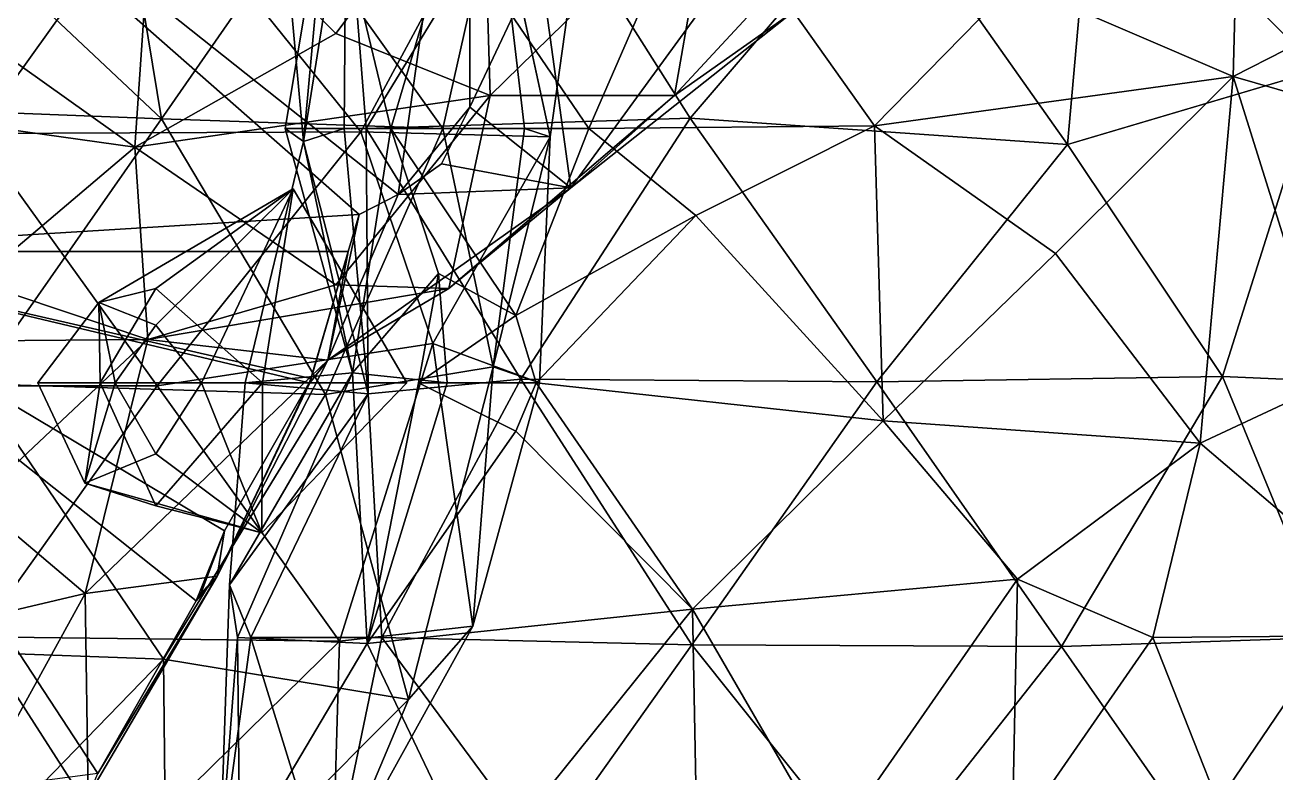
# Model space of a CAD drawing. Extents: x 290034 to 295698, y 4553723 to 4561693.
# Drawn here: x 290238.8 to 290326.4, y 4561178.1 to 4561230.5 of the extents above; entities that cross this region are included whole.
import ezdxf

# ---------------------------------------------------------------- set-up
doc = ezdxf.new("R2010")
doc.units = 0
doc.layers.add('Au_ppm_Pref_-_0_2', color=7, linetype='CONTINUOUS')

msp = doc.modelspace()

# ---------------------------------------------------------------- linework, layer by layer
at = {"layer": 'Au_ppm_Pref_-_0_2'}
for points in [[(290220, 4561254.327, 1649.611), (290264.969, 4561218.635, 1649.891), (290262.239, 4561217.221, 1650.144)], [(290220, 4561254.327, 1649.611), (290262.239, 4561217.221, 1650.144), (290220, 4561214.642, 1652.61)], [(290220, 4561254.327, 1649.611), (290270, 4561254.327, 1649.967), (290264.969, 4561218.635, 1649.891)], [(290264.969, 4561218.635, 1649.891), (290270, 4561254.327, 1649.967), (290270, 4561224.737, 1649.933)], [(290270, 4561254.327, 1649.967), (290274.876, 4561235.083, 1650.129), (290270, 4561224.737, 1649.933)], [(290271.771, 4561240.479, 1603.044), (290278.824, 4561245.51, 1597.678), (290275.624, 4561222.663, 1598.003)], [(290271.868, 4561240.013, 1592.536), (290275.624, 4561222.663, 1598.003), (290278.824, 4561245.51, 1597.678)], [(290248.413, 4561223.927, 1587.018), (290244.947, 4561244.921, 1589.012), (290235.413, 4561236.147, 1587.443)], [(290257.877, 4561237.587, 1588.251), (290244.947, 4561244.921, 1589.012), (290248.413, 4561223.927, 1587.018)], [(290225.307, 4561243.991, 1629.523), (290235.413, 4561229.849, 1629.572), (290247.95, 4561242.718, 1629.664)], [(290247.95, 4561242.718, 1629.664), (290260.611, 4561229.896, 1629.588), (290270.892, 4561243.555, 1629.295)], [(290260.611, 4561229.896, 1629.588), (290271.427, 4561225.559, 1633.569), (290270.892, 4561243.555, 1629.295)], [(290271.427, 4561225.559, 1633.569), (290286.978, 4561240.811, 1632.472), (290270.892, 4561243.555, 1629.295)], [(290329.499, 4561227.348, 1563.287), (290313.701, 4561243.102, 1562.67), (290327.108, 4561244.334, 1556.626)], [(290247.95, 4561242.718, 1629.664), (290235.413, 4561229.849, 1629.572), (290246.544, 4561221.943, 1632.644)], [(290247.95, 4561242.718, 1629.664), (290246.544, 4561221.943, 1632.644), (290260.611, 4561229.896, 1629.588)], [(290313.701, 4561243.102, 1562.67), (290311.844, 4561222.125, 1566.404), (290299.183, 4561240.043, 1566.031)], [(290311.844, 4561222.125, 1566.404), (290313.701, 4561243.102, 1562.67), (290329.499, 4561227.348, 1563.287)], [(290261.339, 4561241.073, 1561.731), (290274.098, 4561241.877, 1566.472), (290262.728, 4561223.257, 1566.984)], [(290274.098, 4561241.877, 1566.472), (290285.428, 4561223.983, 1566.8), (290262.728, 4561223.257, 1566.984)], [(290274.098, 4561241.877, 1566.472), (290299.183, 4561240.043, 1566.031), (290285.428, 4561223.983, 1566.8)], [(290235.37, 4561222.891, 1605.851), (290221.888, 4561241.059, 1605.177), (290248.131, 4561240.691, 1605.801)], [(290258.349, 4561222.332, 1556.621), (290260.096, 4561241.38, 1550.013), (290256.647, 4561241.075, 1556.103)], [(290261.339, 4561241.073, 1561.731), (290258.349, 4561222.332, 1556.621), (290256.647, 4561241.075, 1556.103)], [(290258.349, 4561222.332, 1556.621), (290257.073, 4561223.257, 1550.164), (290260.096, 4561241.38, 1550.013)], [(290257.073, 4561223.257, 1550.164), (290264.462, 4561223.257, 1544.574), (290260.096, 4561241.38, 1550.013)], [(290261.339, 4561241.073, 1561.731), (290261.192, 4561223.257, 1562.042), (290258.349, 4561222.332, 1556.621)], [(290264.462, 4561223.257, 1544.574), (290268.667, 4561237.475, 1543.179), (290260.096, 4561241.38, 1550.013)], [(290261.339, 4561241.073, 1561.731), (290262.728, 4561223.257, 1566.984), (290261.192, 4561223.257, 1562.042)], [(290235.37, 4561222.891, 1605.851), (290248.131, 4561240.691, 1605.801), (290262.372, 4561223.017, 1605.253)], [(290271.771, 4561240.479, 1603.044), (290262.372, 4561223.017, 1605.253), (290248.131, 4561240.691, 1605.801)], [(290275.624, 4561222.663, 1598.003), (290262.372, 4561223.017, 1605.253), (290271.771, 4561240.479, 1603.044)], [(290278.338, 4561223.257, 1540.702), (290285.986, 4561240.845, 1538.027), (290268.667, 4561237.475, 1543.179)], [(290284.325, 4561225.569, 1639.276), (290286.978, 4561240.811, 1632.472), (290271.427, 4561225.559, 1633.569)], [(290278.338, 4561223.257, 1540.702), (290298.334, 4561223.438, 1540.966), (290285.986, 4561240.845, 1538.027)], [(290284.325, 4561225.569, 1639.276), (290298.441, 4561240.797, 1639.261), (290286.978, 4561240.811, 1632.472)], [(290284.325, 4561225.569, 1639.276), (290292.631, 4561231.429, 1645.193), (290298.441, 4561240.797, 1639.261)], [(290285.428, 4561223.983, 1566.8), (290299.183, 4561240.043, 1566.031), (290311.844, 4561222.125, 1566.404)], [(290308.148, 4561233.474, 1537.1), (290285.986, 4561240.845, 1538.027), (290298.334, 4561223.438, 1540.966)], [(290323.434, 4561226.902, 1538.68), (290323.8, 4561240.197, 1531.05), (290308.148, 4561233.474, 1537.1)], [(290341.773, 4561236.261, 1537.564), (290323.8, 4561240.197, 1531.05), (290323.434, 4561226.902, 1538.68)], [(290257.877, 4561237.587, 1588.251), (290268.113, 4561223.257, 1588.203), (290271.868, 4561240.013, 1592.536)], [(290271.868, 4561240.013, 1592.536), (290268.113, 4561223.257, 1588.203), (290273.829, 4561223.257, 1591.739)], [(290271.868, 4561240.013, 1592.536), (290273.829, 4561223.257, 1591.739), (290275.624, 4561222.663, 1598.003)], [(290257.877, 4561237.587, 1588.251), (290248.413, 4561223.927, 1587.018), (290268.113, 4561223.257, 1588.203)], [(290264.462, 4561223.257, 1544.574), (290278.338, 4561223.257, 1540.702), (290268.667, 4561237.475, 1543.179)], [(290235.413, 4561236.147, 1587.443), (290222.545, 4561224.923, 1587.003), (290248.413, 4561223.927, 1587.018)], [(290323.434, 4561226.902, 1538.68), (290338.524, 4561222.552, 1543.321), (290341.773, 4561236.261, 1537.564)], [(290277.06, 4561219.098, 1645.683), (290270, 4561224.737, 1649.933), (290274.876, 4561235.083, 1650.129)], [(290277.06, 4561219.098, 1645.683), (290274.876, 4561235.083, 1650.129), (290285.81, 4561231.096, 1648.519)], [(290323.434, 4561226.902, 1538.68), (290308.148, 4561233.474, 1537.1), (290298.334, 4561223.438, 1540.966)], [(290285.81, 4561231.096, 1648.519), (290292.631, 4561231.429, 1645.193), (290277.06, 4561219.098, 1645.683)], [(290277.06, 4561219.098, 1645.683), (290292.631, 4561231.429, 1645.193), (290284.325, 4561225.569, 1639.276)], [(290224.539, 4561225.028, 1633.972), (290246.544, 4561221.943, 1632.644), (290235.413, 4561229.849, 1629.572)], [(290260.611, 4561229.896, 1629.588), (290246.544, 4561221.943, 1632.644), (290271.427, 4561225.559, 1633.569)], [(290298.334, 4561223.438, 1540.966), (290311.008, 4561214.499, 1541.305), (290323.434, 4561226.902, 1538.68)], [(290311.008, 4561214.499, 1541.305), (290321.138, 4561201.219, 1541.654), (290323.434, 4561226.902, 1538.68)], [(290322.696, 4561205.894, 1565.952), (290311.844, 4561222.125, 1566.404), (290329.499, 4561227.348, 1563.287)], [(290321.138, 4561201.219, 1541.654), (290330.177, 4561205.439, 1541.127), (290323.434, 4561226.902, 1538.68)], [(290322.696, 4561205.894, 1565.952), (290329.499, 4561227.348, 1563.287), (290337.651, 4561205.232, 1562.815)], [(290323.434, 4561226.902, 1538.68), (290330.177, 4561205.439, 1541.127), (290338.524, 4561222.552, 1543.321)], [(290246.544, 4561221.943, 1632.644), (290260.611, 4561212.298, 1635.601), (290271.427, 4561225.559, 1633.569)], [(290268.534, 4561212.053, 1639.254), (290271.427, 4561225.559, 1633.569), (290260.611, 4561212.298, 1635.601)], [(290268.534, 4561212.053, 1639.254), (290277.06, 4561219.098, 1645.683), (290284.325, 4561225.569, 1639.276)], [(290268.534, 4561212.053, 1639.254), (290284.325, 4561225.569, 1639.276), (290271.427, 4561225.559, 1633.569)], [(290235.428, 4561205.386, 1586.057), (290248.413, 4561223.927, 1587.018), (290222.545, 4561224.923, 1587.003)], [(290224.539, 4561225.028, 1633.972), (290235.413, 4561212.52, 1635.675), (290246.544, 4561221.943, 1632.644)], [(290268.006, 4561220.785, 1649.915), (290264.969, 4561218.635, 1649.891), (290270, 4561224.737, 1649.933)], [(290277.06, 4561219.098, 1645.683), (290268.006, 4561220.785, 1649.915), (290270, 4561224.737, 1649.933)], [(290235.428, 4561205.386, 1586.057), (290259.896, 4561204.64, 1587.596), (290248.413, 4561223.927, 1587.018)], [(290259.896, 4561204.64, 1587.596), (290268.113, 4561223.257, 1588.203), (290248.413, 4561223.927, 1587.018)], [(290273.572, 4561205.701, 1567.028), (290262.728, 4561223.257, 1566.984), (290285.428, 4561223.983, 1566.8)], [(290298.499, 4561205.513, 1567.18), (290273.572, 4561205.701, 1567.028), (290285.428, 4561223.983, 1566.8)], [(290285.81, 4561217.151, 1542.189), (290298.334, 4561223.438, 1540.966), (290278.338, 4561223.257, 1540.702)], [(290298.499, 4561205.513, 1567.18), (290285.428, 4561223.983, 1566.8), (290311.844, 4561222.125, 1566.404)], [(290285.81, 4561217.151, 1542.189), (290298.938, 4561202.79, 1541.681), (290298.334, 4561223.438, 1540.966)], [(290298.334, 4561223.438, 1540.966), (290298.938, 4561202.79, 1541.681), (290311.008, 4561214.499, 1541.305)], [(290235.37, 4561222.891, 1605.851), (290248.094, 4561205.225, 1606.398), (290221.962, 4561205.227, 1603.735)], [(290235.37, 4561222.891, 1605.851), (290262.372, 4561223.017, 1605.253), (290248.094, 4561205.225, 1606.398)], [(290267.403, 4561208.196, 1603.22), (290248.094, 4561205.225, 1606.398), (290262.372, 4561223.017, 1605.253)], [(290257.073, 4561223.257, 1550.164), (290258.349, 4561222.332, 1556.621), (290261.789, 4561206.141, 1550.382)], [(290261.789, 4561206.141, 1550.382), (290264.462, 4561223.257, 1544.574), (290257.073, 4561223.257, 1550.164)], [(290261.192, 4561223.257, 1562.042), (290262.885, 4561204.673, 1561.625), (290258.349, 4561222.332, 1556.621)], [(290271.632, 4561206.567, 1592.323), (290268.113, 4561223.257, 1588.203), (290259.896, 4561204.64, 1587.596)], [(290261.192, 4561223.257, 1562.042), (290262.728, 4561223.257, 1566.984), (290262.885, 4561204.673, 1561.625)], [(290261.789, 4561206.141, 1550.382), (290267.795, 4561213.098, 1544.224), (290264.462, 4561223.257, 1544.574)], [(290267.403, 4561208.196, 1603.22), (290262.372, 4561223.017, 1605.253), (290275.624, 4561222.663, 1598.003)], [(290273.572, 4561205.701, 1567.028), (290262.885, 4561204.673, 1561.625), (290262.728, 4561223.257, 1566.984)], [(290264.462, 4561223.257, 1544.574), (290267.795, 4561213.098, 1544.224), (290273.211, 4561210.155, 1542.652)], [(290264.462, 4561223.257, 1544.574), (290273.211, 4561210.155, 1542.652), (290278.338, 4561223.257, 1540.702)], [(290267.403, 4561208.196, 1603.22), (290275.624, 4561222.663, 1598.003), (290274.872, 4561205.439, 1597.678)], [(290271.632, 4561206.567, 1592.323), (290273.829, 4561223.257, 1591.739), (290268.113, 4561223.257, 1588.203)], [(290271.632, 4561206.567, 1592.323), (290275.624, 4561222.663, 1598.003), (290273.829, 4561223.257, 1591.739)], [(290271.632, 4561206.567, 1592.323), (290274.872, 4561205.439, 1597.678), (290275.624, 4561222.663, 1598.003)], [(290285.81, 4561217.151, 1542.189), (290278.338, 4561223.257, 1540.702), (290273.211, 4561210.155, 1542.652)], [(290247.439, 4561208.469, 1639.127), (290246.544, 4561221.943, 1632.644), (290235.413, 4561212.52, 1635.675)], [(290247.439, 4561208.469, 1639.127), (290260.611, 4561212.298, 1635.601), (290246.544, 4561221.943, 1632.644)], [(290262.885, 4561204.673, 1561.625), (290254.268, 4561205.439, 1556.103), (290258.349, 4561222.332, 1556.621)], [(290258.349, 4561222.332, 1556.621), (290254.268, 4561205.439, 1556.103), (290261.789, 4561206.141, 1550.382)], [(290298.499, 4561205.513, 1567.18), (290311.844, 4561222.125, 1566.404), (290322.696, 4561205.894, 1565.952)], [(290277.06, 4561219.098, 1645.683), (290264.969, 4561218.635, 1649.891), (290268.006, 4561220.785, 1649.915)], [(290244.026, 4561211.076, 1567.982), (290257.621, 4561219.028, 1567.982), (290248.012, 4561209.491, 1569.332)], [(290257.621, 4561219.028, 1567.982), (290244.026, 4561211.076, 1567.982), (290248.012, 4561212.062, 1565.774)], [(290251.193, 4561205.439, 1569.481), (290248.012, 4561209.491, 1569.332), (290257.621, 4561219.028, 1567.982)], [(290257.621, 4561219.028, 1567.982), (290248.012, 4561212.062, 1565.774), (290255.467, 4561205.439, 1564.467)], [(290251.193, 4561205.439, 1569.481), (290257.621, 4561219.028, 1567.982), (290265.579, 4561205.439, 1567.982)], [(290265.579, 4561205.439, 1567.982), (290257.621, 4561219.028, 1567.982), (290255.467, 4561205.439, 1564.467)], [(290264.969, 4561218.635, 1649.891), (290277.06, 4561219.098, 1645.683), (290260.055, 4561207.028, 1645.529)], [(290260.055, 4561207.028, 1645.529), (290277.06, 4561219.098, 1645.683), (290268.534, 4561212.053, 1639.254)], [(290262.239, 4561217.221, 1650.144), (290264.969, 4561218.635, 1649.891), (290260.055, 4561207.028, 1645.529)], [(290220, 4561214.642, 1652.61), (290262.239, 4561217.221, 1650.144), (290261.479, 4561214.642, 1650.38)], [(290261.479, 4561214.642, 1650.38), (290262.239, 4561217.221, 1650.144), (290260.055, 4561207.028, 1645.529)], [(290285.81, 4561217.151, 1542.189), (290273.211, 4561210.155, 1542.652), (290274.648, 4561205.439, 1543.547)], [(290298.938, 4561202.79, 1541.681), (290285.81, 4561217.151, 1542.189), (290274.648, 4561205.439, 1543.547)], [(290250.823, 4561190.178, 1652.694), (290243.941, 4561178.1, 1652.008), (290220, 4561214.642, 1652.61)], [(290220, 4561174.957, 1651.099), (290220, 4561214.642, 1652.61), (290243.941, 4561178.1, 1652.008)], [(290252.822, 4561195.097, 1652.236), (290250.823, 4561190.178, 1652.694), (290220, 4561214.642, 1652.61)], [(290261.479, 4561214.642, 1650.38), (290258.867, 4561205.759, 1651.153), (290220, 4561214.642, 1652.61)], [(290220, 4561214.642, 1652.61), (290258.735, 4561205.439, 1651.182), (290252.822, 4561195.097, 1652.236)], [(290220, 4561214.642, 1652.61), (290258.867, 4561205.759, 1651.153), (290258.735, 4561205.439, 1651.182)], [(290258.78, 4561205.439, 1651.132), (290258.867, 4561205.759, 1651.153), (290261.479, 4561214.642, 1650.38)], [(290258.78, 4561205.439, 1651.132), (290261.479, 4561214.642, 1650.38), (290260.055, 4561207.028, 1645.529)], [(290298.938, 4561202.79, 1541.681), (290321.138, 4561201.219, 1541.654), (290311.008, 4561214.499, 1541.305)], [(290261.789, 4561206.141, 1550.382), (290268.405, 4561205.439, 1544.224), (290267.795, 4561213.098, 1544.224)], [(290267.795, 4561213.098, 1544.224), (290266.396, 4561205.439, 1541.012), (290273.211, 4561210.155, 1542.652)], [(290267.795, 4561213.098, 1544.224), (290268.405, 4561205.439, 1544.224), (290266.396, 4561205.439, 1541.012)], [(290224.465, 4561208.284, 1640.902), (290247.439, 4561208.469, 1639.127), (290235.413, 4561212.52, 1635.675)], [(290244.026, 4561211.076, 1567.982), (290244.101, 4561205.439, 1566.138), (290248.012, 4561212.062, 1565.774)], [(290248.012, 4561212.062, 1565.774), (290244.101, 4561205.439, 1566.138), (290255.467, 4561205.439, 1564.467)], [(290247.439, 4561208.469, 1639.127), (290268.534, 4561212.053, 1639.254), (290260.611, 4561212.298, 1635.601)], [(290247.439, 4561208.469, 1639.127), (290260.055, 4561207.028, 1645.529), (290268.534, 4561212.053, 1639.254)], [(290239.739, 4561205.439, 1567.982), (290244.026, 4561211.076, 1567.982), (290245.154, 4561205.439, 1569.329)], [(290244.026, 4561211.076, 1567.982), (290239.739, 4561205.439, 1567.982), (290244.101, 4561205.439, 1566.138)], [(290244.026, 4561211.076, 1567.982), (290248.012, 4561209.491, 1569.332), (290245.154, 4561205.439, 1569.329)], [(290251.193, 4561205.439, 1569.481), (290245.154, 4561205.439, 1569.329), (290248.012, 4561209.491, 1569.332)], [(290274.648, 4561205.439, 1543.547), (290273.211, 4561210.155, 1542.652), (290266.396, 4561205.439, 1541.012)], [(290224.465, 4561208.284, 1640.902), (290235.413, 4561197.173, 1642.438), (290247.439, 4561208.469, 1639.127)], [(290243.061, 4561190.697, 1646.232), (290247.439, 4561208.469, 1639.127), (290235.413, 4561197.173, 1642.438)], [(290243.061, 4561190.697, 1646.232), (290260.055, 4561207.028, 1645.529), (290247.439, 4561208.469, 1639.127)], [(290267.403, 4561208.196, 1603.22), (290260.875, 4561187.361, 1603.654), (290248.094, 4561205.225, 1606.398)], [(290267.403, 4561208.196, 1603.22), (290270.2, 4561188.415, 1597.003), (290260.875, 4561187.361, 1603.654)], [(290267.403, 4561208.196, 1603.22), (290274.872, 4561205.439, 1597.678), (290270.2, 4561188.415, 1597.003)], [(290252.301, 4561191.916, 1651.132), (290260.055, 4561207.028, 1645.529), (290243.061, 4561190.697, 1646.232)], [(290258.78, 4561205.439, 1651.132), (290260.055, 4561207.028, 1645.529), (290252.301, 4561191.916, 1651.132)], [(290261.789, 4561206.141, 1550.382), (290254.268, 4561205.439, 1556.103), (290253.166, 4561191.314, 1556.103)], [(290253.166, 4561191.314, 1556.103), (290253.722, 4561187.621, 1551.623), (290261.789, 4561206.141, 1550.382)], [(290261.789, 4561206.141, 1550.382), (290253.722, 4561187.621, 1551.623), (290262.81, 4561187.192, 1544.506)], [(290271.632, 4561206.567, 1592.323), (290259.896, 4561204.64, 1587.596), (290265.697, 4561183.279, 1590.337)], [(290261.789, 4561206.141, 1550.382), (290262.81, 4561187.192, 1544.506), (290268.405, 4561205.439, 1544.224)], [(290271.632, 4561206.567, 1592.323), (290265.697, 4561183.279, 1590.337), (290270.2, 4561188.415, 1597.003)], [(290271.632, 4561206.567, 1592.323), (290270.2, 4561188.415, 1597.003), (290274.872, 4561205.439, 1597.678)], [(290298.499, 4561205.513, 1567.18), (290322.696, 4561205.894, 1565.952), (290311.413, 4561186.989, 1566.674)], [(290311.413, 4561186.989, 1566.674), (290322.696, 4561205.894, 1565.952), (290330.212, 4561187.621, 1565.156)], [(290330.212, 4561187.621, 1565.156), (290322.696, 4561205.894, 1565.952), (290337.651, 4561205.232, 1562.815)], [(290248.094, 4561205.225, 1606.398), (290235.585, 4561187.667, 1605.578), (290221.962, 4561205.227, 1603.735)], [(290235.428, 4561205.386, 1586.057), (290222.714, 4561187.042, 1586.129), (290248.535, 4561186.106, 1587.135)], [(290235.428, 4561205.386, 1586.057), (290248.535, 4561186.106, 1587.135), (290259.896, 4561204.64, 1587.596)], [(290235.585, 4561187.667, 1605.578), (290248.094, 4561205.225, 1606.398), (290260.875, 4561187.361, 1603.654)], [(290243.045, 4561198.415, 1567.982), (290239.739, 4561205.439, 1567.982), (290245.154, 4561205.439, 1569.329)], [(290239.739, 4561205.439, 1567.982), (290243.045, 4561198.415, 1567.982), (290244.101, 4561205.439, 1566.138)], [(290243.045, 4561198.415, 1567.982), (290245.154, 4561205.439, 1569.329), (290248.012, 4561200.466, 1569.639)], [(290243.045, 4561198.415, 1567.982), (290248.012, 4561196.844, 1565.117), (290244.101, 4561205.439, 1566.138)], [(290255.467, 4561205.439, 1564.467), (290244.101, 4561205.439, 1566.138), (290248.012, 4561196.844, 1565.117)], [(290251.193, 4561205.439, 1569.481), (290248.012, 4561200.466, 1569.639), (290245.154, 4561205.439, 1569.329)], [(290251.193, 4561205.439, 1569.481), (290255.433, 4561194.944, 1567.982), (290248.012, 4561200.466, 1569.639)], [(290255.433, 4561194.944, 1567.982), (290255.467, 4561205.439, 1564.467), (290248.012, 4561196.844, 1565.117)], [(290251.193, 4561205.439, 1569.481), (290265.579, 4561205.439, 1567.982), (290255.433, 4561194.944, 1567.982)], [(290252.822, 4561195.097, 1652.236), (290258.735, 4561205.439, 1651.182), (290252.301, 4561191.916, 1651.132)], [(290258.735, 4561205.439, 1651.182), (290258.78, 4561205.439, 1651.132), (290252.301, 4561191.916, 1651.132)], [(290262.885, 4561204.673, 1561.625), (290253.166, 4561191.314, 1556.103), (290254.268, 4561205.439, 1556.103)], [(290255.433, 4561194.944, 1567.982), (290265.579, 4561205.439, 1567.982), (290255.467, 4561205.439, 1564.467)], [(290258.78, 4561205.439, 1651.132), (290258.735, 4561205.439, 1651.182), (290258.867, 4561205.759, 1651.153)], [(290268.405, 4561205.439, 1544.224), (290262.81, 4561187.192, 1544.506), (290266.396, 4561205.439, 1541.012)], [(290262.81, 4561187.192, 1544.506), (290273.211, 4561202.059, 1543.098), (290266.396, 4561205.439, 1541.012)], [(290263.826, 4561187.621, 1566.466), (290262.885, 4561204.673, 1561.625), (290273.572, 4561205.701, 1567.028)], [(290263.826, 4561187.621, 1566.466), (290273.572, 4561205.701, 1567.028), (290285.528, 4561187.096, 1566.927)], [(290274.648, 4561205.439, 1543.547), (290266.396, 4561205.439, 1541.012), (290273.211, 4561202.059, 1543.098)], [(290274.648, 4561205.439, 1543.547), (290273.211, 4561202.059, 1543.098), (290285.578, 4561189.61, 1541.779)], [(290285.528, 4561187.096, 1566.927), (290273.572, 4561205.701, 1567.028), (290298.499, 4561205.513, 1567.18)], [(290285.578, 4561189.61, 1541.779), (290298.938, 4561202.79, 1541.681), (290274.648, 4561205.439, 1543.547)], [(290285.528, 4561187.096, 1566.927), (290298.499, 4561205.513, 1567.18), (290311.413, 4561186.989, 1566.674)], [(290330.177, 4561205.439, 1541.127), (290321.138, 4561201.219, 1541.654), (290336.882, 4561187.791, 1544.002)], [(290248.535, 4561186.106, 1587.135), (290265.697, 4561183.279, 1590.337), (290259.896, 4561204.64, 1587.596)], [(290254.669, 4561187.621, 1560.954), (290253.166, 4561191.314, 1556.103), (290262.885, 4561204.673, 1561.625)], [(290263.826, 4561187.621, 1566.466), (290254.669, 4561187.621, 1560.954), (290262.885, 4561204.673, 1561.625)], [(290285.578, 4561189.61, 1541.779), (290308.353, 4561191.696, 1541.614), (290298.938, 4561202.79, 1541.681)], [(290298.938, 4561202.79, 1541.681), (290308.353, 4561191.696, 1541.614), (290321.138, 4561201.219, 1541.654)], [(290262.81, 4561187.192, 1544.506), (290285.578, 4561189.61, 1541.779), (290273.211, 4561202.059, 1543.098)], [(290308.353, 4561191.696, 1541.614), (290317.818, 4561187.621, 1541.014), (290321.138, 4561201.219, 1541.654)], [(290317.818, 4561187.621, 1541.014), (290336.882, 4561187.791, 1544.002), (290321.138, 4561201.219, 1541.654)], [(290255.433, 4561194.944, 1567.982), (290243.045, 4561198.415, 1567.982), (290248.012, 4561200.466, 1569.639)], [(290243.045, 4561198.415, 1567.982), (290255.433, 4561194.944, 1567.982), (290248.012, 4561196.844, 1565.117)], [(290235.413, 4561197.173, 1642.438), (290223.938, 4561186.186, 1643.71), (290243.061, 4561190.697, 1646.232)], [(290252.822, 4561195.097, 1652.236), (290251.177, 4561190.752, 1652.634), (290250.823, 4561190.178, 1652.694)], [(290252.301, 4561191.916, 1651.132), (290251.177, 4561190.752, 1652.634), (290252.822, 4561195.097, 1652.236)], [(290252.301, 4561191.916, 1651.132), (290243.061, 4561190.697, 1646.232), (290243.267, 4561176.513, 1651.132)], [(290243.941, 4561178.1, 1652.008), (290252.301, 4561191.916, 1651.132), (290243.267, 4561176.513, 1651.132)], [(290250.823, 4561190.178, 1652.694), (290252.301, 4561191.916, 1651.132), (290243.941, 4561178.1, 1652.008)], [(290251.177, 4561190.752, 1652.634), (290252.301, 4561191.916, 1651.132), (290250.823, 4561190.178, 1652.694)], [(290254.669, 4561187.621, 1560.954), (290252.481, 4561171.578, 1555.305), (290253.166, 4561191.314, 1556.103)], [(290253.166, 4561191.314, 1556.103), (290252.481, 4561171.578, 1555.305), (290253.722, 4561187.621, 1551.623)], [(290285.578, 4561189.61, 1541.779), (290295.281, 4561172.886, 1541.722), (290308.353, 4561191.696, 1541.614)], [(290308.353, 4561191.696, 1541.614), (290295.281, 4561172.886, 1541.722), (290307.968, 4561173.402, 1540.918)], [(290308.353, 4561191.696, 1541.614), (290307.968, 4561173.402, 1540.918), (290317.818, 4561187.621, 1541.014)], [(290243.061, 4561190.697, 1646.232), (290223.938, 4561186.186, 1643.71), (290235.413, 4561176.812, 1647.529)], [(290243.267, 4561176.513, 1651.132), (290243.061, 4561190.697, 1646.232), (290235.413, 4561176.812, 1647.529)], [(290270.572, 4561170.926, 1542.792), (290285.578, 4561189.61, 1541.779), (290262.81, 4561187.192, 1544.506)], [(290285.81, 4561177.339, 1540.797), (290285.578, 4561189.61, 1541.779), (290270.572, 4561170.926, 1542.792)], [(290285.578, 4561189.61, 1541.779), (290285.81, 4561177.339, 1540.797), (290295.281, 4561172.886, 1541.722)], [(290260.369, 4561170.66, 1597.848), (290260.875, 4561187.361, 1603.654), (290270.2, 4561188.415, 1597.003)], [(290265.697, 4561183.279, 1590.337), (290260.369, 4561170.66, 1597.848), (290270.2, 4561188.415, 1597.003)], [(290245.494, 4561172.269, 1602.862), (290226.815, 4561174.028, 1602.288), (290235.585, 4561187.667, 1605.578)], [(290245.494, 4561172.269, 1602.862), (290235.585, 4561187.667, 1605.578), (290260.875, 4561187.361, 1603.654)], [(290254.669, 4561187.621, 1560.954), (290260.143, 4561169.869, 1562.202), (290252.481, 4561171.578, 1555.305)], [(290253.883, 4561172.15, 1549.197), (290253.722, 4561187.621, 1551.623), (290252.481, 4561171.578, 1555.305)], [(290262.81, 4561187.192, 1544.506), (290253.722, 4561187.621, 1551.623), (290253.883, 4561172.15, 1549.197)], [(290263.826, 4561187.621, 1566.466), (290260.143, 4561169.869, 1562.202), (290254.669, 4561187.621, 1560.954)], [(290263.826, 4561187.621, 1566.466), (290275.078, 4561172.383, 1566.242), (290260.143, 4561169.869, 1562.202)], [(290263.826, 4561187.621, 1566.466), (290285.528, 4561187.096, 1566.927), (290275.078, 4561172.383, 1566.242)], [(290317.818, 4561187.621, 1541.014), (290307.968, 4561173.402, 1540.918), (290325.36, 4561168.535, 1543.314)], [(290311.413, 4561186.989, 1566.674), (290330.212, 4561187.621, 1565.156), (290320.735, 4561173.65, 1565.346)], [(290317.818, 4561187.621, 1541.014), (290325.36, 4561168.535, 1543.314), (290336.882, 4561187.791, 1544.002)], [(290333.537, 4561171.644, 1561.501), (290320.735, 4561173.65, 1565.346), (290330.212, 4561187.621, 1565.156)], [(290340.726, 4561167.045, 1549.808), (290336.882, 4561187.791, 1544.002), (290325.36, 4561168.535, 1543.314)], [(290222.714, 4561187.042, 1586.129), (290235.413, 4561172.594, 1586.73), (290248.535, 4561186.106, 1587.135)], [(290245.494, 4561172.269, 1602.862), (290260.875, 4561187.361, 1603.654), (290260.369, 4561170.66, 1597.848)], [(290262.81, 4561187.192, 1544.506), (290253.883, 4561172.15, 1549.197), (290270.572, 4561170.926, 1542.792)], [(290285.528, 4561187.096, 1566.927), (290298.616, 4561170.756, 1566.509), (290275.078, 4561172.383, 1566.242)], [(290285.528, 4561187.096, 1566.927), (290311.413, 4561186.989, 1566.674), (290298.616, 4561170.756, 1566.509)], [(290298.616, 4561170.756, 1566.509), (290311.413, 4561186.989, 1566.674), (290320.735, 4561173.65, 1565.346)], [(290248.535, 4561186.106, 1587.135), (290235.413, 4561172.594, 1586.73), (290248.753, 4561166.292, 1591.128)], [(290248.535, 4561186.106, 1587.135), (290248.753, 4561166.292, 1591.128), (290265.697, 4561183.279, 1590.337)], [(290265.697, 4561183.279, 1590.337), (290248.753, 4561166.292, 1591.128), (290260.369, 4561170.66, 1597.848)]]:
    msp.add_3dface(points, dxfattribs=at)

doc.saveas('drawing.dxf')
